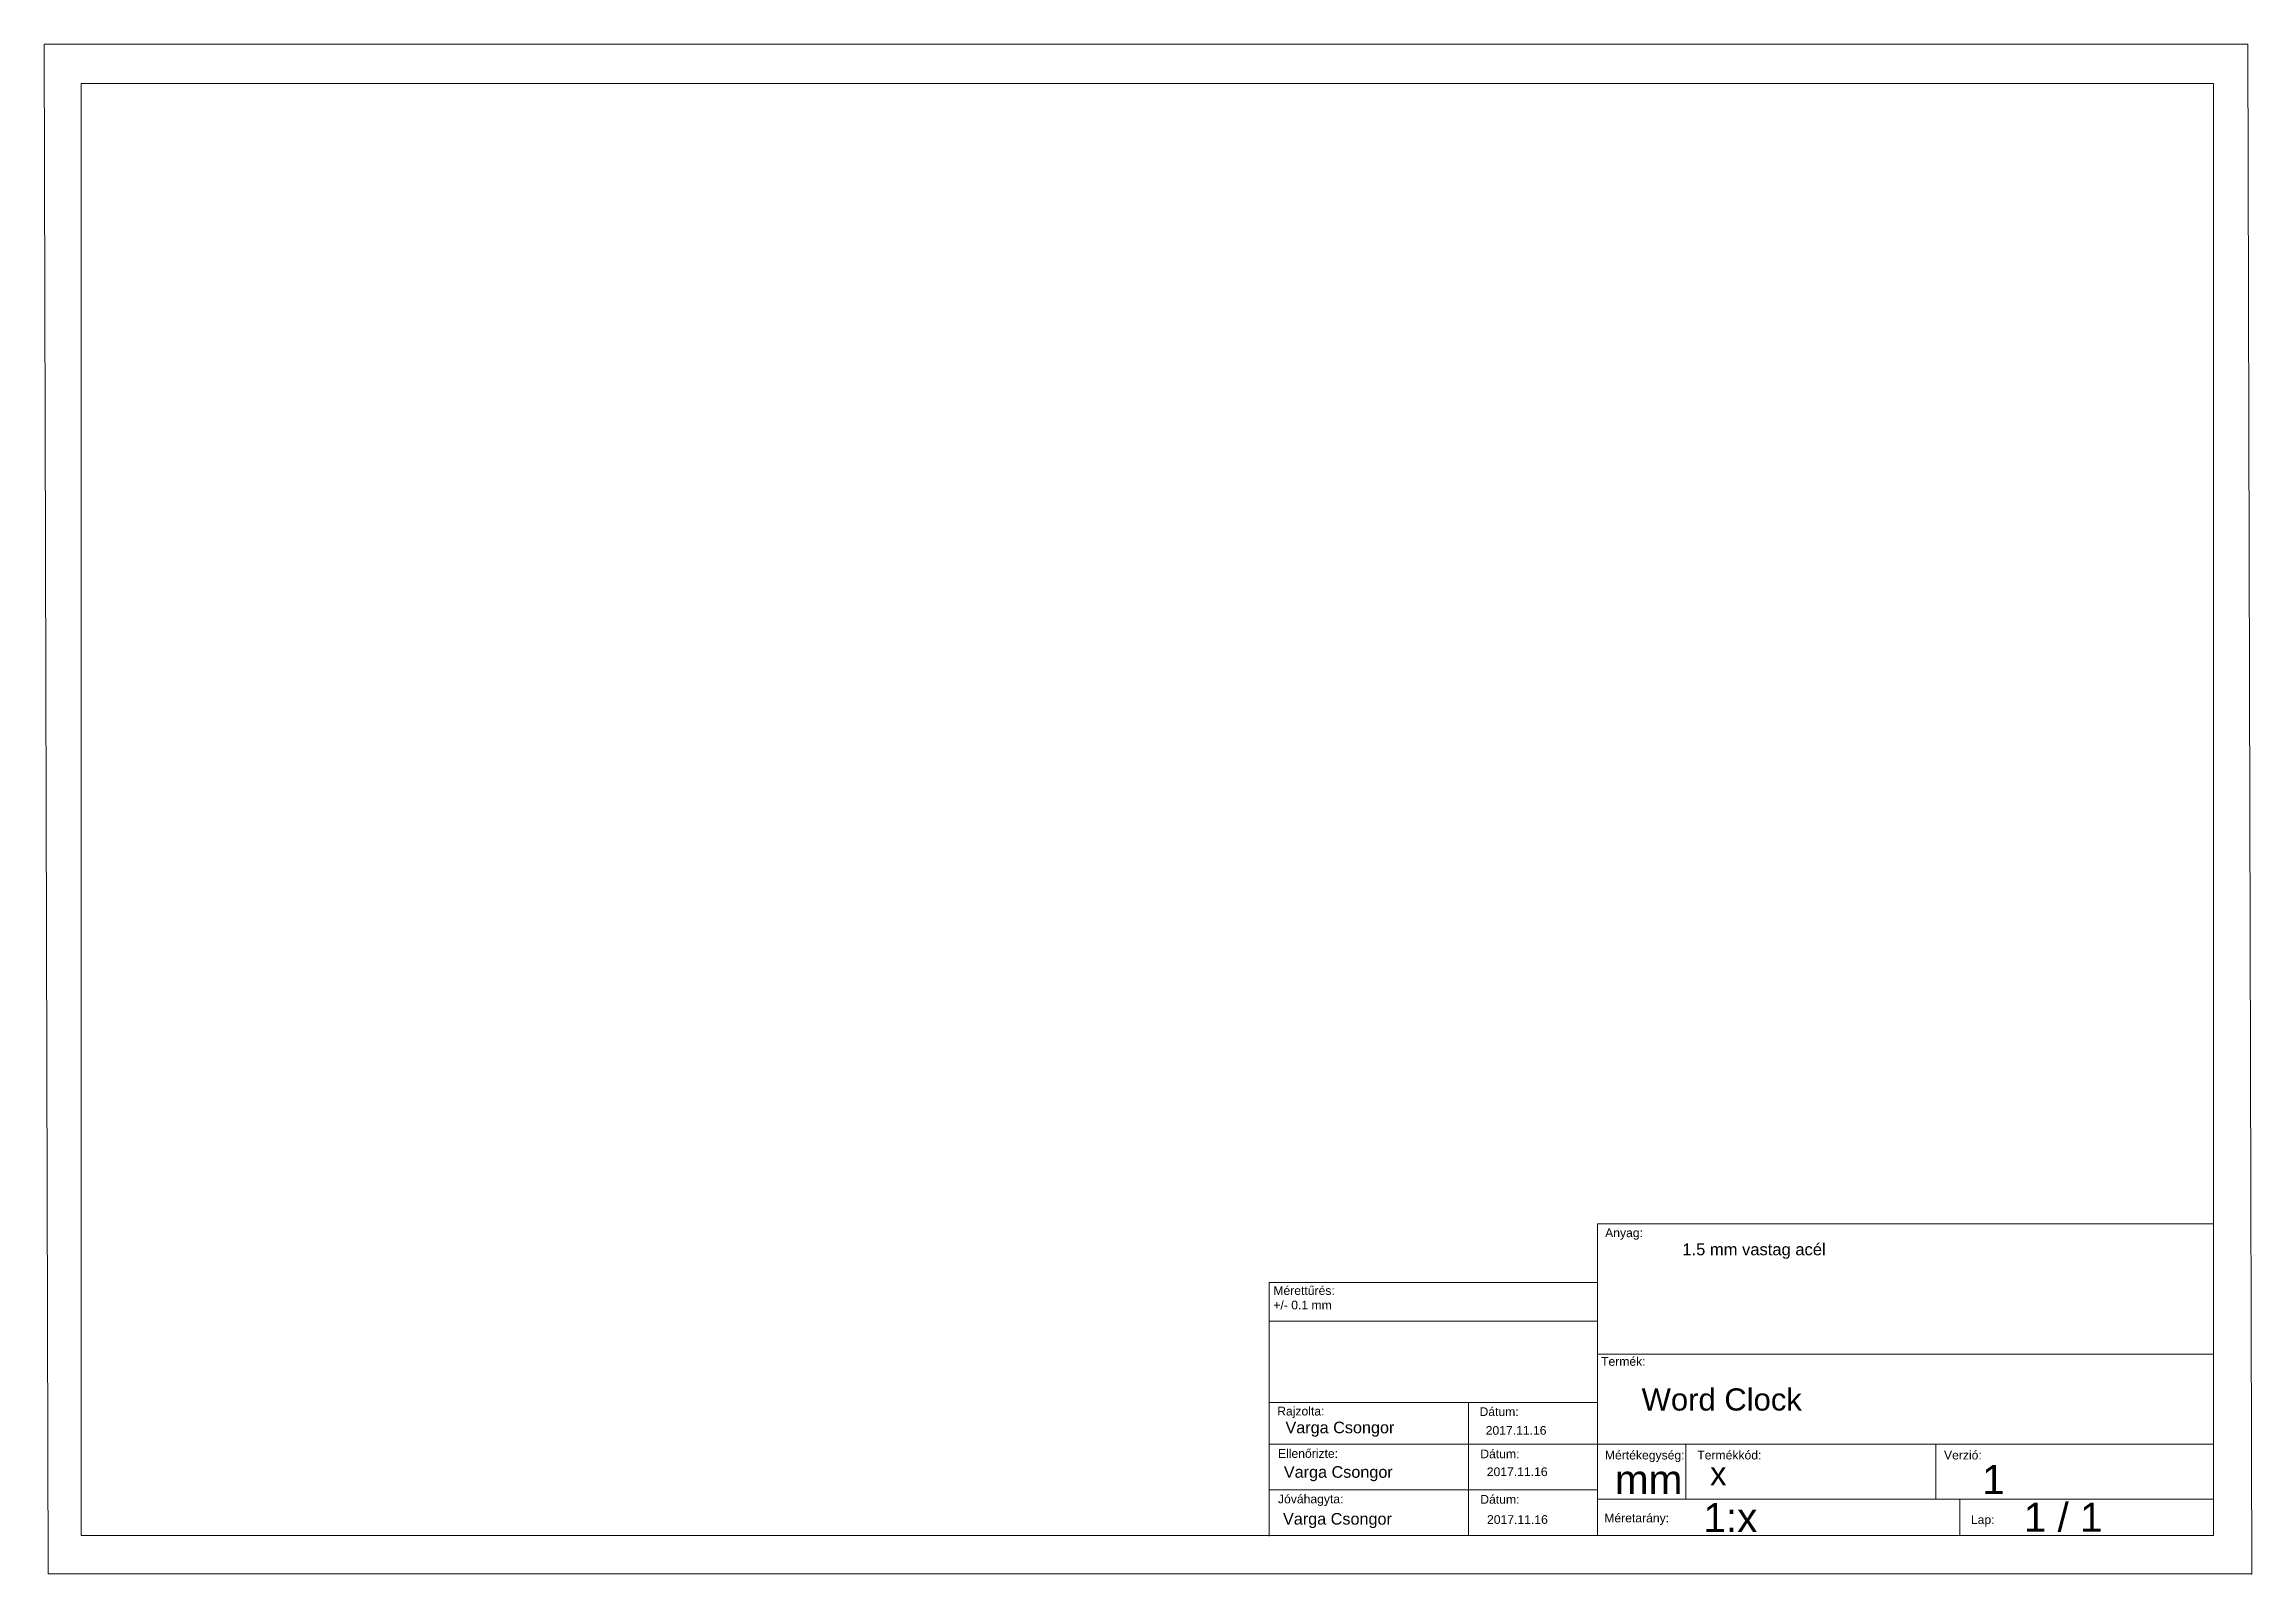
# Paper-space layout 'CNC Sheet' of a CAD drawing. Header units: millimetres. Extents: x 2 to 289, y 3 to 201.
import ezdxf

# ---------------------------------------------------------------- set-up
doc = ezdxf.new("R2010")
doc.units = ezdxf.units.MM
doc.layers.add('korvonal', color=30, linetype='Continuous', lineweight=15)
doc.layers.add('Rajz kiegeszites', color=30, linetype='Continuous', lineweight=15)
doc.styles.get("Standard").update_dxf_attribs({"font": 'arial.ttf'})

psp = doc.layouts.new('CNC Sheet')

# ---------------------------------------------------------------- linework, layer by layer
at = {"layer": 'Rajz kiegeszites'}
for p, q in [((203.74, 48), (283.67, 48)), ((203.74, 44.6), (203.74, 48)), ((203.74, 40.48), (203.74, 44.6)), ((161.12, 7.46), (161.12, 40.38)), ((161.12, 40.38), (203.74, 40.38)), ((203.74, 7.56), (203.74, 40.48)), ((161.12, 35.38), (203.74, 35.38)), ((203.74, 31.07), (283.67, 31.07)), ((161.12, 24.8), (203.74, 24.8)), ((187.02, 24.8), (187.02, 7.48)), ((283.67, 19.41), (161.12, 19.41)), ((215.23, 12.27), (215.23, 19.41)), ((247.68, 12.27), (247.68, 19.41)), ((161.12, 13.49), (203.74, 13.49)), ((203.74, 12.27), (283.67, 12.27)), ((250.76, 7.56), (250.76, 12.27))]:
    psp.add_line(p, q, dxfattribs=at)
psp.add_lwpolyline([(2.15, 201.12), (288.16, 201.12), (288.67, 2.56), (2.67, 2.56)], close=True, dxfattribs=at)
psp.add_point((288.67, 2.56), dxfattribs=at)

# ---------------------------------------------------------------- texts
at = {"layer": 'Rajz kiegeszites', "attachment_point": 1}
for s, insert, char_height, width in [('Anyag:', (204.74, 47.4), 1.129, 12.9139), ('1.5 mm vastag {\\fArial|b0|i0|c238|p34;acél}', (214.76, 45.45), 1.536, 52.6819), ('{\\fArial|b0|i0|c238|p34;Mérettűrés:\\P}+/- 0.1 mm', (161.68, 39.9), 1.1285, 36.5374), ('{\\fArial|b0|i0|c238|p34;T}erm{\\fArial|b0|i0|c238|p34;ék:}', (204.21, 30.7), 1.1285, 16.717), ('Word Clock', (209.48, 26.64), 2.88, 67.6693), ('{\\fArial|b0|i0|c238|p34;Rajzolta}:', (162.18, 24.25), 1.1285, 12.2124), ('{\\fArial|b0|i0|c238|p34;Dátum}:', (188.44, 24.18), 1.1285, 5.0049), ('{\\fArial|b0|i0|c238|p34;Varga Csongor}', (163.25, 22.32), 1.5047, 22.8429), ('2017.11.16', (189.24, 21.75), 1.129, 10.7698), ('{\\fArial|b0|i0|c238|p34;Ellenőrizte}:', (162.28, 18.75), 1.1285, 12.7127), ('{\\fArial|b0|i0|c238|p34;Dátum}:', (188.54, 18.7), 1.1285, 5.0049), ('M{\\fArial|b0|i0|c238|p34;értékegység:}', (204.71, 18.54), 1.1285, 11.4241), ('Term{\\fArial|b0|i0|c238|p34;ékkód:}', (216.7, 18.54), 1.1285, 11.4241), ('Verzi{\\fArial|b0|i0|c238|p34;ó:}', (248.72, 18.54), 1.1285, 11.4241), ('{\\fArial|b0|i0|c238|p34;Varga Csongor}', (163.04, 16.54), 1.5047, 22.8429), ('2017.11.16', (189.38, 16.38), 1.129, 10.7698), ('mm', (206.01, 16.69), 3.762, 6.4062), ('x{\\H1.25x;  }', (218.37, 17.08), 3.0094, 25.2809), ('1', (253.68, 16.69), 3.76, 28.7824), ('{\\fArial|b0|i0|c238|p34;Jóváhagyta}:', (162.28, 12.85), 1.1285, 13.1133), ('{\\fArial|b0|i0|c238|p34;Dátum}:', (188.54, 12.8), 1.1285, 5.0049), ('1:x', (217.49, 11.75), 3.762, 22.2223), ('1 / 1', (259.07, 11.79), 3.762, 23.1232), ('{\\fArial|b0|i0|c238|p34;Varga Csongor}', (162.93, 10.46), 1.5047, 22.8429), ('2017.11.16', (189.41, 10.18), 1.129, 10.7698), ('M{\\fArial|b0|i0|c238|p34;éretarány:}', (204.63, 10.38), 1.1285, 11.4241), ('Lap{\\fArial|b0|i0|c238|p34;:}', (252.21, 10.16), 1.1285, 4.8814)]:
    psp.add_mtext(s, dxfattribs=dict(at, insert=insert, char_height=char_height, width=width))

# ---------------------------------------------------------------- viewports
at = {"layer": 'korvonal', "view_target_point": (5994.342, 1654.638)}
psp.add_viewport(center=(145.32, 101.78), size=(276.71, 188.4419), view_center_point=(-2856.804, 124.26), view_height=824.87012, dxfattribs=at)

doc.saveas('drawing.dxf')
